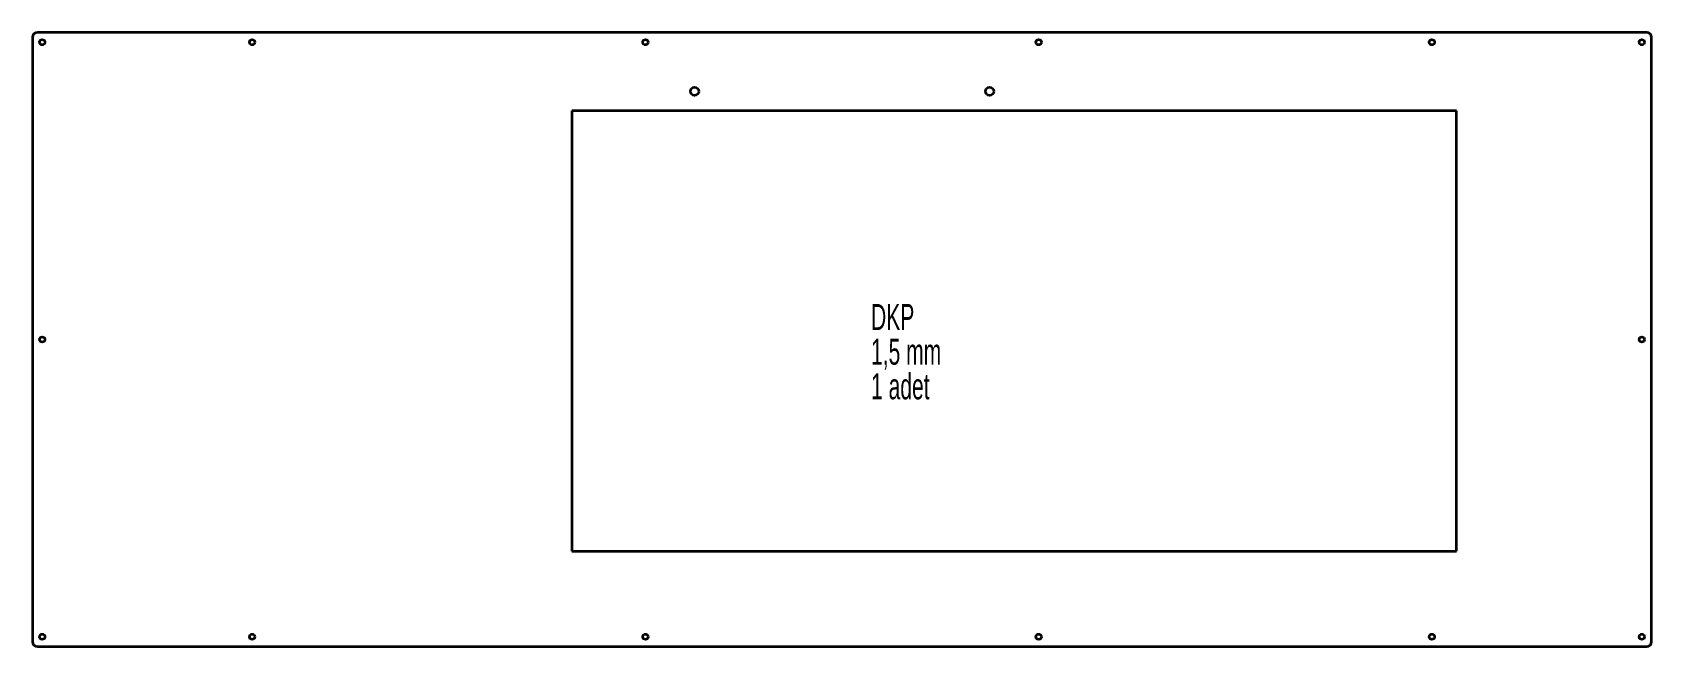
# Model space of a CAD drawing. Header units: millimetres. Extents: x -508 to 1139, y -193 to 432.
import ezdxf

# ---------------------------------------------------------------- set-up
doc = ezdxf.new("R2010")
doc.units = ezdxf.units.MM
doc.styles.add('SLDTEXTSTYLE0', font='TXT', dxfattribs={"width": 0.605})

# ---------------------------------------------------------------- blocks, each defined once
blk = doc.blocks.new('SW_NOTE_0')
at = {"color": 0, "linetype": 'Continuous', "lineweight": 0, "char_height": 26.46, "attachment_point": 1, "style": 'SLDTEXTSTYLE0'}
for s, insert in [('DKP', (0, 34.1)), ('1,5 mm', (0, -1.2)), ('1 adet', (0, -36.4))]:
    blk.add_mtext(s, dxfattribs=dict(at, insert=insert))

msp = doc.modelspace()

# ---------------------------------------------------------------- linework, layer by layer
at = {"color": 7, "linetype": 'Continuous', "lineweight": 35}
for p, q in [((1134.1, 432.4), (-502.9, 432.4)), ((-507.9, 427.4), (-507.9, -187.6)), ((1139.1, -187.6), (1139.1, 427.4)), ((40.6, 352.4), (40.6, -95.6)), ((940.6, 352.4), (40.6, 352.4)), ((940.6, -95.6), (940.6, 352.4)), ((40.6, -95.6), (940.6, -95.6)), ((-502.9, -192.6), (1134.1, -192.6))]:
    msp.add_line(p, q, dxfattribs=at)
for centre, radius in [((-497.9, 422.4), 2.75), ((-284.4, 422.4), 2.75), ((115.6, 422.4), 2.75), ((515.6, 422.4), 2.75), ((915.6, 422.4), 2.75), ((1129.1, 422.4), 2.75), ((165.6, 372.4), 4.25), ((465.6, 372.4), 4.25), ((-497.9, 119.9), 2.75), ((1129.1, 119.9), 2.75), ((-497.9, -182.6), 2.75), ((-284.4, -182.6), 2.75), ((115.6, -182.6), 2.75), ((515.6, -182.6), 2.75), ((915.6, -182.6), 2.75), ((1129.1, -182.6), 2.75)]:
    msp.add_circle(centre, radius, dxfattribs=at)
for centre, start, end in [((-502.9, 427.4), 90, 180), ((1134.1, 427.4), 0, 90), ((-502.9, -187.6), 180, 270), ((1134.1, -187.6), 270, 0)]:
    msp.add_arc(centre, 5, start, end, dxfattribs=at)

# ---------------------------------------------------------------- block references
at = {"color": 7, "linetype": 'Continuous', "lineweight": 0}
msp.add_blockref('SW_NOTE_0', (345.1, 121.9), dxfattribs=at)

doc.saveas('drawing.dxf')
